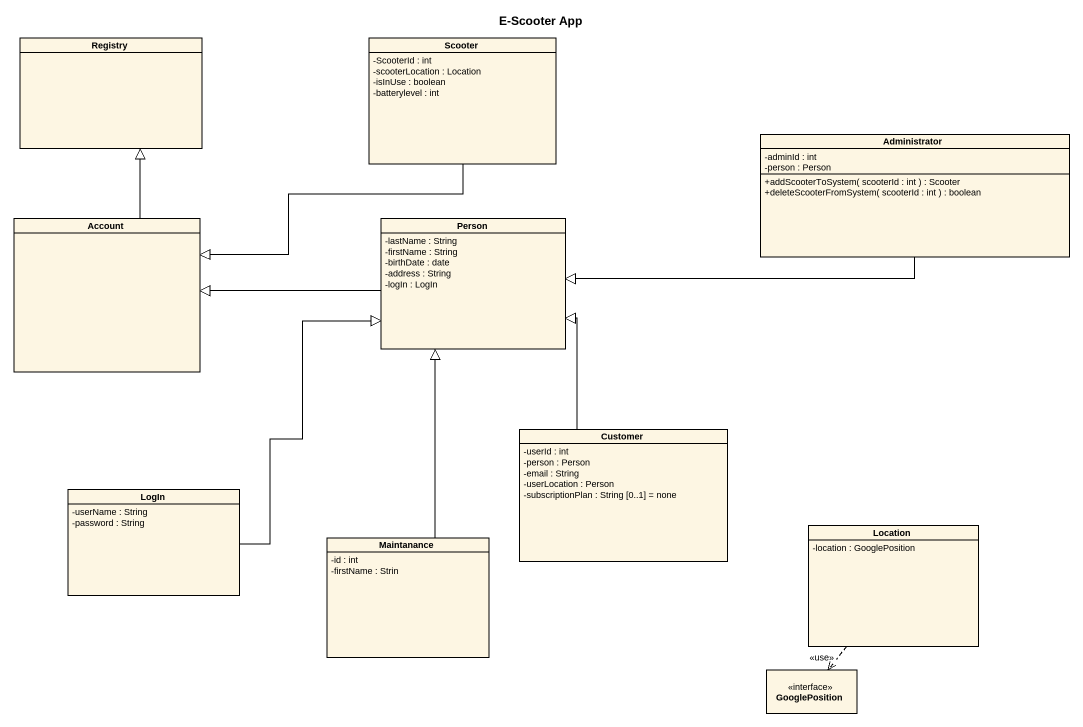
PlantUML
@startuml
title E-Scooter App
hide circle
hide empty members
skinparam classAttributeIconSize 0
class Registry
class Scooter {
  -ScooterId : int
  -scooterLocation : Location
  -isInUse : boolean
  -batterylevel : int
}
class Administrator {
  -adminId : int
  -person : Person
  +addScooterToSystem( scooterId : int ) : Scooter
  +deleteScooterFromSystem( scooterId : int ) : boolean
}
class Account
class "Person" as Person_ {
  -lastName : String
  -firstName : String
  -birthDate : date
  -address : String
  -logIn : LogIn
}
class Customer {
  -userId : int
  -person : Person
  -email : String
  -userLocation : Person
  -subscriptionPlan : String [0..1] = none
}
class LogIn {
  -userName : String
  -password : String
}
class Location {
  -location : GooglePosition
}
class Maintanance {
  -id : int
  -firstName : Strin
}
interface GooglePosition
Scooter -left-|> Account
Administrator -left-|> Person_
Account -up-|> Registry
Person_ -left-|> Account
Customer -up-|> Person_
LogIn -up-|> Person_
Location ..> GooglePosition : <<use>>
Maintanance -up-|> Person_
@enduml
